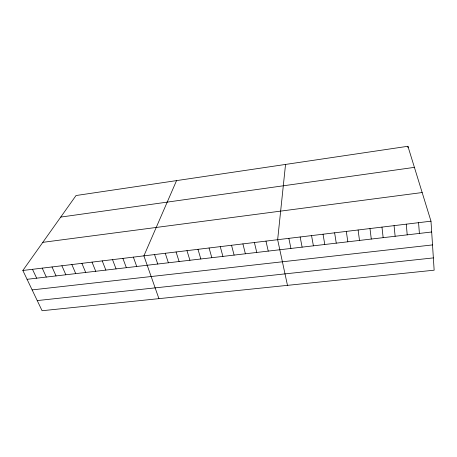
<?xml version="1.0" encoding="UTF-8"?>
<svg xmlns="http://www.w3.org/2000/svg" width="457" height="457" viewBox="0 0 457 457"><rect width="100%" height="100%" fill="white"/><g stroke="black" fill="none" stroke-linecap="round" stroke-linejoin="round"><path stroke-width="0.69" d="M285.539 164.434L277.65 239.702L287.476 285.357M176.545 180.612L143.898 255.857L158.922 298.644M22.85 270.475L76.033 195.527L407.912 146.274L430.985 221.182L434.15 270.19L42.084 310.726L22.85 270.475L430.985 221.182M60.735 217.086L414.408 167.365M42.809 242.347L422.165 192.54M27.072 279.307L431.682 231.99M32.133 289.904L432.516 244.918M37.234 300.58L433.356 257.902M32.498 269.31L36.646 278.187M42.221 268.139L46.3 277.062M52.018 266.951L56.028 275.925M61.901 265.763L65.837 274.777M71.863 264.557L75.725 273.617M81.9 263.346L85.688 272.452M92.023 262.124L95.73 271.281M102.231 260.89L105.858 270.093M112.519 259.645L116.067 268.899M122.893 258.394L126.361 267.699M133.353 257.131L136.734 266.482M154.535 254.572L157.751 264.026M165.257 253.275L168.387 262.786M176.071 251.973L179.11 261.53M186.976 250.653L189.923 260.267M197.972 249.322L200.829 258.988M209.066 247.985L211.825 257.702M220.251 246.631L222.919 256.406M231.533 245.272L234.104 255.097M242.913 243.895L245.386 253.778M254.395 242.513L256.765 252.447M265.974 241.113L268.242 251.104M288.858 238.348L290.92 248.454M300.152 236.983L302.111 247.146M311.548 235.606L313.399 245.826M323.036 234.218L324.784 244.495M334.621 232.819L336.261 243.153M346.309 231.408L347.834 241.799M358.094 229.985L359.51 240.433M369.981 228.551L371.284 239.057M381.972 227.1L383.155 237.669M394.065 225.638L395.134 236.269M406.267 224.164L407.21 234.852M407.912 146.274L408.027 147.697M418.572 222.679L419.395 233.43"/></g></svg>
